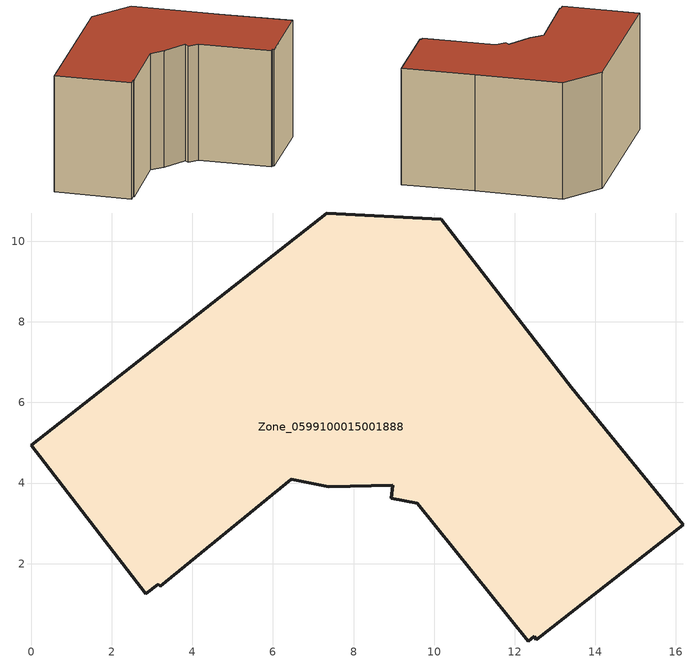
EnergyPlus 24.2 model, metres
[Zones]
Zone_0599100015001888
 floor ground (C_G): 8.98,3.94 7.39,3.91 6.46,4.09 3.2,1.44 3.16,1.5 2.84,1.25 0,4.94 7.33,10.7 10.17,10.55 13.4,6.37 16.19,2.96 12.54,0.11 12.48,0.2 12.33,0.08 9.58,3.5 8.94,3.62 z0.91
 wall outside (C_F): 7.33,10.7 0,4.94 2.84,1.25 3.16,1.5 3.2,1.44 6.46,4.09 7.39,3.91 8.98,3.94 8.94,3.62 9.58,3.5 12.33,0.08 12.48,0.2 12.54,0.11 16.19,2.96 13.4,6.37 10.17,10.55 7.33,10.7 z0.91:8.23
 roof outside (C_R): 8.98,3.94 8.94,3.62 9.58,3.5 12.33,0.08 12.48,0.2 12.54,0.11 16.19,2.96 13.4,6.37 10.17,10.55 7.33,10.7 0,4.94 2.84,1.25 3.16,1.5 3.2,1.44 6.46,4.09 7.39,3.91 z8.23
[BUILDING]
Pand.0599100015001888: North Axis=0; Terrain=City; Loads Convergence Tolerance Value=0.04; Temperature Convergence Tolerance Value=0.4; Solar Distribution=FullExterior; Maximum Number of Warmup Days=25; Minimum Number of Warmup Days=1
[Site:Location]
Rotterdam.The.Hague.AP_ZH_NLD Design_Conditions: Latitude=51.96; Longitude=4.45; Time Zone=1; Elevation=-4.5
[SITE:GROUNDTEMPERATURE:BUILDINGSURFACE]
18, 18, 18, 18, 18, 18, 18, 18, 18, 18, 18, 18
[MATERIAL] Thermal Absorptance=0.9; Solar Absorptance=0.7; Visible Absorptance=0.7
Name | Roughness | Thickness | Conductivity | Density | Specific Heat
G.TI.1975-1991 | MediumSmooth | 0.15 | 0.288461 | 540 | 1210
F.TI.1975-1991 | Rough | 0.3 | 0.230769 | 1920 | 840
R.TI.1975-1991 | MediumRough | 0.2 | 0.153846 | 1500 | 1000
[CONSTRUCTION]
C_G: G.TI.1975-1991
C_F: F.TI.1975-1991
C_R: R.TI.1975-1991
[ZONE]
Zone_0599100015001888: Type=1; Multiplier=1; Ceiling Height=Autocalculate; Volume=Autocalculate; Floor Area=autocalculate; Part of Total Floor Area=Yes
[ZONEINFILTRATION:DESIGNFLOWRATE]
Infil_Zone_0599100015001888: Zone or ZoneList or Space or SpaceList=Zone_0599100015001888; Schedule=AlwaysOn; Design Flow Rate Calculation Method=Flow/Area; Flow Rate per Floor Area=0.003; Constant Term Coefficient=1; Temperature Term Coefficient=0; Velocity Term Coefficient=0; Velocity Squared Term Coefficient=0
[HVACTEMPLATE:ZONE:IDEALLOADSAIRSYSTEM]
Zone_0599100015001888: Maximum Heating Supply Air Temperature=50; Minimum Cooling Supply Air Temperature=13; Maximum Heating Supply Air Humidity Ratio=0.0156; Minimum Cooling Supply Air Humidity Ratio=0.0077; Heating Limit=NoLimit; Cooling Limit=NoLimit; Dehumidification Control Type=ConstantSensibleHeatRatio; Cooling Sensible Heat Ratio=0.7; Dehumidification Setpoint=60; Humidification Control Type=None; Humidification Setpoint=30; Outdoor Air Method=None; Outdoor Air Flow Rate per Person=0.00944; Outdoor Air Flow Rate per Zone Floor Area=0; Outdoor Air Flow Rate per Zone=0; Demand Controlled Ventilation Type=None; Outdoor Air Economizer Type=NoEconomizer; Heat Recovery Type=None; Sensible Heat Recovery Effectiveness=0.7; Latent Heat Recovery Effectiveness=0.65
[ZONECONTROL:THERMOSTAT]
ThermostatControl_Zone_0599100015001888: Zone or ZoneList=Zone_0599100015001888; Control Type Schedule=DualSetpointControlType; Control 1=Thermostat_Zone_0599100015001888; Temperature Difference Between Cutout And Setpoint=0
[THERMOSTATSETPOINT:DUALSETPOINT]
Thermostat_Zone_0599100015001888: Heating Setpoint Temperature Schedule=HeatingSetpoint_Zone_0599100015001888; Cooling Setpoint Temperature Schedule=CoolingSetpoint_Zone_0599100015001888
[SCHEDULE:COMPACT]
HeatingSetpoint_Zone_0599100015001888: Through: 12/31, For: AllDays, Until: 24:00, 21
CoolingSetpoint_Zone_0599100015001888: Through: 12/31, For: AllDays, Until: 24:00, 24
DualSetpointControlType: Through: 12/31, For: AllDays, Until: 24:00, 4
AlwaysOn: Through: 12/31, For: AllDays, Until: 24:00, 1
